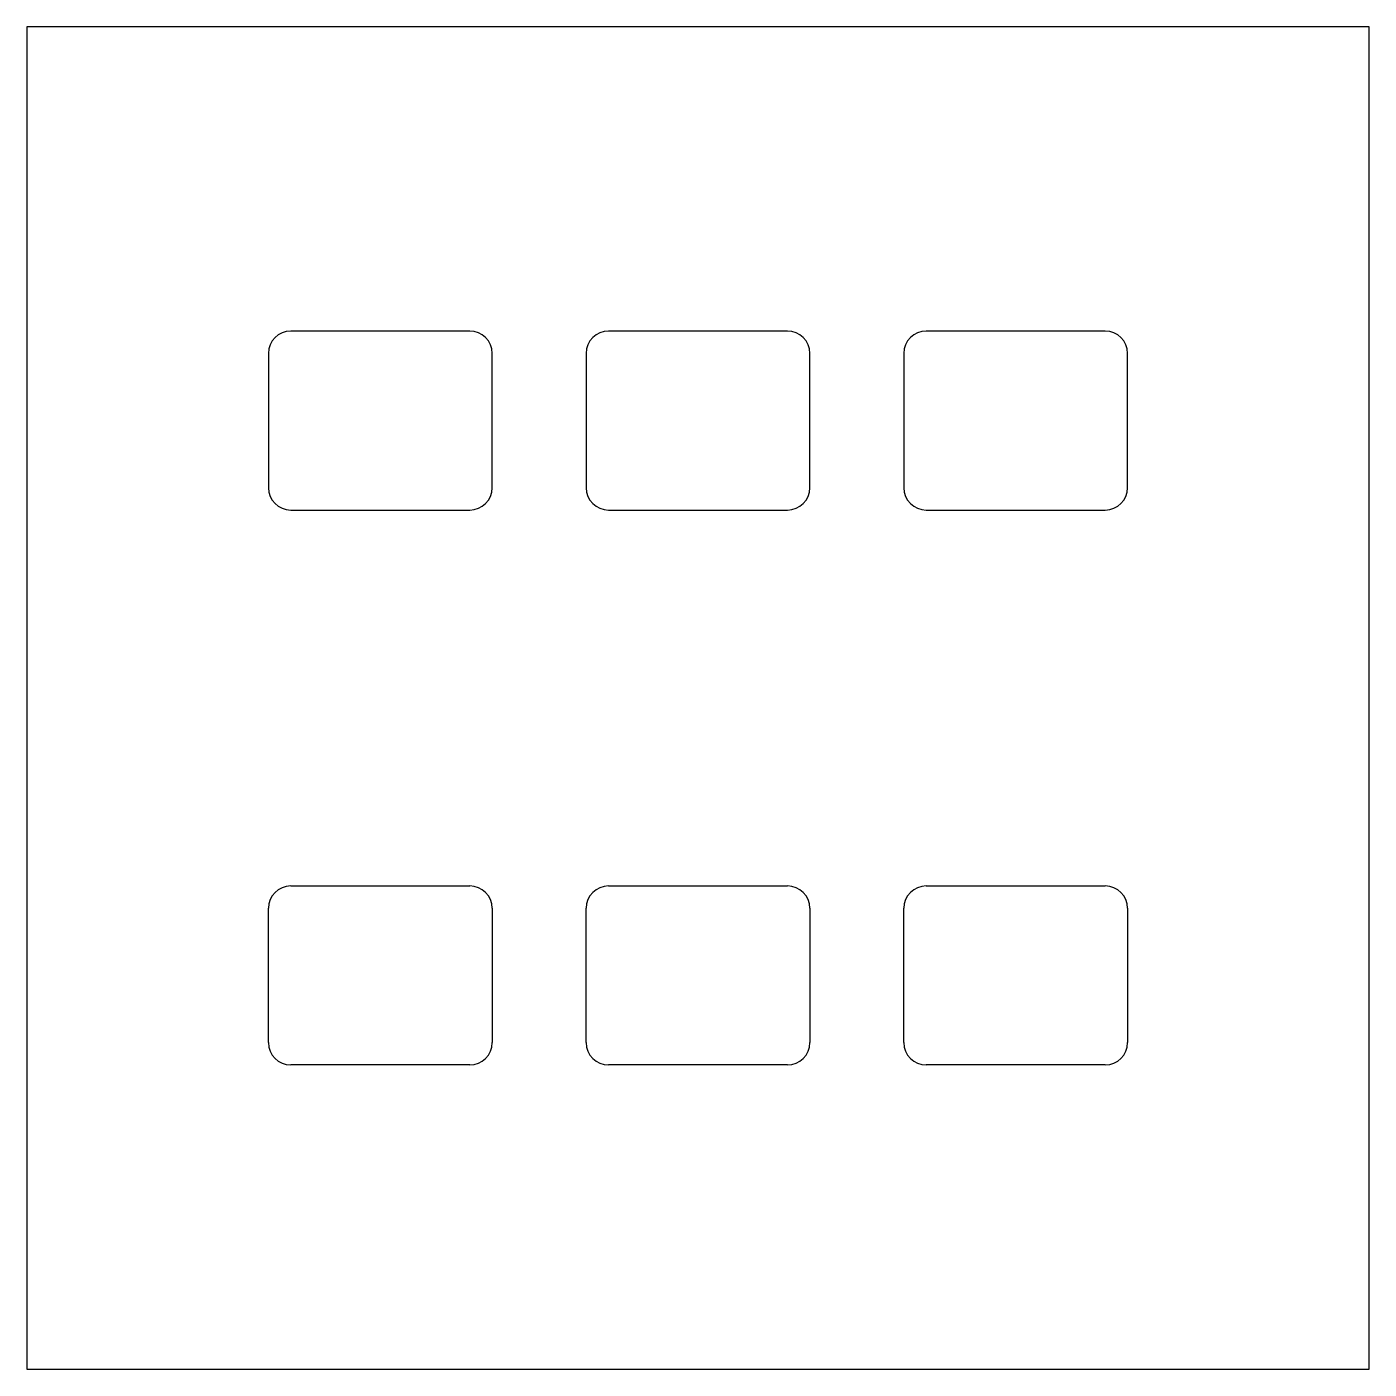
# Model space of a CAD drawing. Header units: millimetres. Extents: x 1911 to 1941, y 1911.2 to 1941.2.
import ezdxf

# ---------------------------------------------------------------- set-up
doc = ezdxf.new("R2010")
doc.units = ezdxf.units.MM
doc.layers.add('lightMask-stencil', color=2, linetype='Continuous')
doc.layers.add('lightmask_outline', color=7, linetype='Continuous')

msp = doc.modelspace()

# ---------------------------------------------------------------- linework, layer by layer
at = {"layer": 'lightMask-stencil'}
for p, q in [((1920.883, 1934.448), (1916.883, 1934.448)), ((1927.983, 1934.448), (1923.983, 1934.448)), ((1935.083, 1934.448), (1931.083, 1934.448)), ((1916.383, 1933.948), (1916.383, 1930.948)), ((1921.383, 1930.948), (1921.383, 1933.948)), ((1923.483, 1933.948), (1923.483, 1930.948)), ((1928.483, 1930.948), (1928.483, 1933.948)), ((1930.583, 1933.948), (1930.583, 1930.948)), ((1935.583, 1930.948), (1935.583, 1933.948)), ((1916.883, 1930.448), (1920.883, 1930.448)), ((1923.983, 1930.448), (1927.983, 1930.448)), ((1931.083, 1930.448), (1935.083, 1930.448)), ((1916.883, 1922.048), (1920.883, 1922.048)), ((1923.983, 1922.048), (1927.983, 1922.048)), ((1931.083, 1922.048), (1935.083, 1922.048)), ((1916.383, 1918.548), (1916.383, 1921.548)), ((1921.383, 1921.548), (1921.383, 1918.548)), ((1923.483, 1918.548), (1923.483, 1921.548)), ((1928.483, 1921.548), (1928.483, 1918.548)), ((1930.583, 1918.548), (1930.583, 1921.548)), ((1935.583, 1921.548), (1935.583, 1918.548)), ((1920.883, 1918.048), (1916.883, 1918.048)), ((1927.983, 1918.048), (1923.983, 1918.048)), ((1935.083, 1918.048), (1931.083, 1918.048))]:
    msp.add_line(p, q, dxfattribs=at)
for centre, start, end in [((1916.883, 1933.948), 90, 180), ((1920.883, 1933.948), 0, 90), ((1923.983, 1933.948), 90, 180), ((1927.983, 1933.948), 0, 90), ((1931.083, 1933.948), 90, 180), ((1935.083, 1933.948), 0, 90), ((1916.883, 1930.948), 180, 270), ((1920.883, 1930.948), 270, 0), ((1923.983, 1930.948), 180, 270), ((1927.983, 1930.948), 270, 0), ((1931.083, 1930.948), 180, 270), ((1935.083, 1930.948), 270, 0), ((1916.883, 1921.548), 90, 180), ((1920.883, 1921.548), 0, 90), ((1923.983, 1921.548), 90, 180), ((1927.983, 1921.548), 0, 90), ((1931.083, 1921.548), 90, 180), ((1935.083, 1921.548), 0, 90), ((1916.883, 1918.548), 180, 270), ((1920.883, 1918.548), 270, 0), ((1923.983, 1918.548), 180, 270), ((1927.983, 1918.548), 270, 0), ((1931.083, 1918.548), 180, 270), ((1935.083, 1918.548), 270, 0)]:
    msp.add_arc(centre, 0.5, start, end, dxfattribs=at)
at = {"layer": 'lightmask_outline'}
msp.add_lwpolyline([(1910.983, 1941.248), (1910.983, 1911.248), (1940.983, 1911.248), (1940.983, 1941.248), (1910.983, 1941.248)], dxfattribs=at)

doc.saveas('drawing.dxf')
